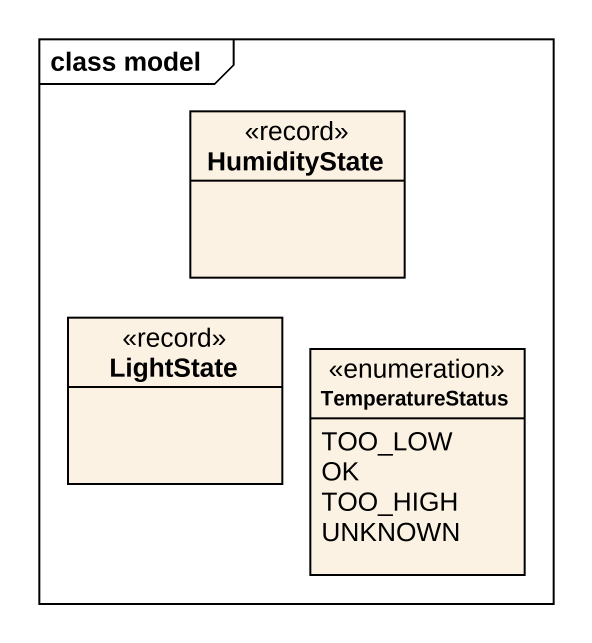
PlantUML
@startuml
mainframe class model
hide circle
hide empty members
class HumidityState <<record>>
class LightState <<record>>
enum TemperatureStatus {
  TOO_LOW
  OK
  TOO_HIGH
  UNKNOWN
}
@enduml
